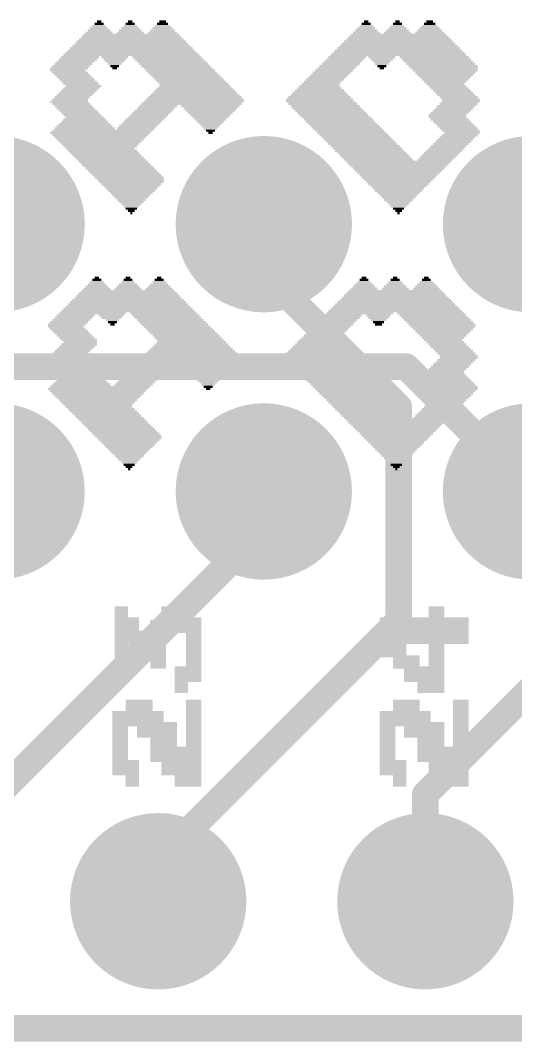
# Model space of a CAD drawing. Extents: x -8 to 72.9, y -20.5 to 38.
# Drawn here: x 23.84 to 28.54, y 20 to 29.71 of the extents above; entities that cross this region are included whole.
import ezdxf

# ---------------------------------------------------------------- set-up
doc = ezdxf.new("R2010")
doc.units = 0
for name, color, linetype in [('1', 12, 'CONTINUOUS'), ('16', 132, 'CONTINUOUS'), ('17', 110, 'CONTINUOUS'), ('203', 40, 'CONTINUOUS')]:
    doc.layers.add(name, color=color, linetype=linetype)

# ---------------------------------------------------------------- blocks, each defined once
blk = doc.blocks.new('ROUNDP')
at = {"const_width": 0.5}
blk.add_lwpolyline([(0, -0.25, 1), (0, 0.25, 1), (0, -0.25)], format="xyb", dxfattribs=at)
blk = doc.blocks.new('RECT')
blk.add_solid([(-0.5, -0.5), (0.5, -0.5), (-0.5, 0.5), (0.5, 0.5)])

msp = doc.modelspace()

# ---------------------------------------------------------------- linework, layer by layer
at = {"layer": '1', "const_width": 0.254}
for points in [[(22.86, 26.416), (27.504, 26.416)], [(27.504, 26.416), (28.69, 25.23)], [(26.15, 25.23), (26.15, 24.88)], [(26.15, 24.88), (22.606, 21.336)], [(29.972, 24.638), (27.686, 22.352)], [(27.686, 22.352), (27.686, 21.336)], [(46.3703, 20.1295), (17.9705, 20.1295)]]:
    msp.add_lwpolyline(points, dxfattribs=at)
at = {"layer": '1', "const_width": 0.127}
for points in [[(27.5489, 26.4609, 1), (27.4591, 26.3711)], [(27.504, 26.3525, 1), (27.504, 26.4795)], [(26.2135, 25.23, 1), (26.0865, 25.23)], [(26.0865, 24.88, 1), (26.2135, 24.88)], [(26.1949, 24.8351, 1), (26.1051, 24.9249)], [(27.7495, 22.352, 1), (27.6225, 22.352)], [(27.6411, 22.3969, 1), (27.7309, 22.3071)], [(27.6225, 21.336, 1), (27.7495, 21.336)]]:
    msp.add_lwpolyline(points, format="xyb", dxfattribs=at)
at = {"layer": '16', "const_width": 0.254}
for points in [[(26.15, 27.77), (26.15, 27.317)], [(26.15, 27.317), (27.432, 26.035)], [(27.432, 26.035), (27.432, 24.003)], [(27.432, 24.003), (25.146, 21.717)], [(25.146, 21.717), (25.146, 21.336)]]:
    msp.add_lwpolyline(points, dxfattribs=at)
at = {"layer": '16', "const_width": 0.127}
for points in [[(26.2135, 27.77, 1), (26.0865, 27.77)], [(26.1949, 27.3619, 1), (26.1051, 27.2721)], [(26.0865, 27.317, 1), (26.2135, 27.317)], [(27.4955, 26.035, 1), (27.3685, 26.035)], [(27.3871, 25.9901, 1), (27.4769, 26.0799)], [(27.3685, 24.003, 1), (27.4955, 24.003)], [(27.4769, 23.9581, 1), (27.3871, 24.0479)], [(25.2095, 21.717, 1), (25.0825, 21.717)], [(25.1011, 21.7619, 1), (25.1909, 21.6721)], [(25.0825, 21.336, 1), (25.2095, 21.336)]]:
    msp.add_lwpolyline(points, format="xyb", dxfattribs=at)

# ---------------------------------------------------------------- block references
at = {"layer": '17', "xscale": 1.6764, "yscale": 1.6764}
for p in [(23.61, 27.77), (23.61, 27.77), (26.15, 27.77), (26.15, 27.77), (28.69, 27.77), (28.69, 27.77), (23.61, 25.23), (23.61, 25.23), (26.15, 25.23), (26.15, 25.23), (28.69, 25.23), (28.69, 25.23)]:
    msp.add_blockref('ROUNDP', p, dxfattribs=at)
at = {"layer": '17', "xscale": 1.6764, "yscale": 1.6764, "rotation": 90}
for p in [(25.146, 21.336), (25.146, 21.336), (27.686, 21.336), (27.686, 21.336)]:
    msp.add_blockref('ROUNDP', p, dxfattribs=at)
at = {"layer": '203', "yscale": 0.0212}
for p, xscale in [((24.5841, 29.6956), 0.0423), ((24.8804, 29.6956), 0.0423), ((25.1873, 29.6956), 0.0635), ((27.124, 29.6956), 0.0423), ((27.4203, 29.6956), 0.0423), ((27.7272, 29.6956), 0.0635), ((24.5841, 29.5898), 0.254), ((24.5841, 29.611), 0.2117), ((24.5841, 29.6321), 0.1693), ((24.5841, 29.6533), 0.127), ((24.5841, 29.6745), 0.0847), ((24.8804, 29.5898), 0.254), ((24.8804, 29.611), 0.2117), ((24.8804, 29.6321), 0.1693), ((24.8804, 29.6533), 0.127), ((24.8804, 29.6745), 0.0847), ((25.1873, 29.5898), 0.2752), ((25.1873, 29.611), 0.2328), ((25.1873, 29.6321), 0.1905), ((25.1873, 29.6533), 0.1482), ((25.1873, 29.6745), 0.1058), ((27.124, 29.5898), 0.254), ((27.124, 29.611), 0.2117), ((27.124, 29.6321), 0.1693), ((27.124, 29.6533), 0.127), ((27.124, 29.6745), 0.0847), ((27.4203, 29.5898), 0.254), ((27.4203, 29.611), 0.2117), ((27.4203, 29.6321), 0.1693), ((27.4203, 29.6533), 0.127), ((27.4203, 29.6745), 0.0847), ((27.7272, 29.5898), 0.2752), ((27.7272, 29.611), 0.2328), ((27.7272, 29.6321), 0.1905), ((27.7272, 29.6533), 0.1482), ((27.7272, 29.6745), 0.1058), ((24.891, 29.5052), 1.0371), ((24.891, 29.5263), 0.9948), ((24.891, 29.5475), 0.9525), ((24.891, 29.5687), 0.9101), ((27.4309, 29.5052), 1.0371), ((27.4309, 29.5263), 0.9948), ((27.4309, 29.5475), 0.9525), ((27.4309, 29.5687), 0.9101), ((24.891, 29.3993), 1.2488), ((24.891, 29.4205), 1.2065), ((24.891, 29.4417), 1.1641), ((24.891, 29.4628), 1.1218), ((24.891, 29.484), 1.0795), ((27.4309, 29.3993), 1.2488), ((27.4309, 29.4205), 1.2065), ((27.4309, 29.4417), 1.1641), ((27.4309, 29.4628), 1.1218), ((27.4309, 29.484), 1.0795), ((24.3619, 29.3147), 0.3598), ((24.383, 29.3358), 0.3598), ((24.4042, 29.357), 0.3598), ((24.891, 29.3782), 1.2911), ((24.7323, 29.357), 0.254), ((24.7323, 29.3358), 0.2117), ((24.7323, 29.3147), 0.1693), ((25.2297, 29.357), 0.6561), ((25.2508, 29.3358), 0.6561), ((25.272, 29.3147), 0.6561), ((26.9018, 29.3147), 0.3598), ((26.9229, 29.3358), 0.3598), ((26.9441, 29.357), 0.3598), ((27.4309, 29.3782), 1.2911), ((27.2722, 29.357), 0.254), ((27.2722, 29.3358), 0.2117), ((27.2722, 29.3147), 0.1693), ((27.7696, 29.357), 0.6561), ((27.7907, 29.3358), 0.6561), ((27.8119, 29.3147), 0.6561), ((24.2878, 29.23), 0.3387), ((24.2984, 29.2512), 0.3598), ((24.3089, 29.2088), 0.3387), ((24.3195, 29.2723), 0.3598), ((24.3407, 29.2935), 0.3598), ((24.7323, 29.2935), 0.127), ((24.7323, 29.2723), 0.0847), ((24.7323, 29.2512), 0.0423), ((25.2932, 29.2935), 0.6561), ((25.3143, 29.2723), 0.6561), ((25.3355, 29.2512), 0.6561), ((25.3567, 29.23), 0.6561), ((25.3778, 29.2088), 0.6561), ((26.7959, 29.2088), 0.3598), ((26.8171, 29.23), 0.3598), ((26.8383, 29.2512), 0.3598), ((26.8594, 29.2723), 0.3598), ((26.8806, 29.2935), 0.3598), ((27.2722, 29.2935), 0.127), ((27.2722, 29.2723), 0.0847), ((27.2722, 29.2512), 0.0423), ((27.8331, 29.2935), 0.6561), ((27.8542, 29.2723), 0.6561), ((27.8648, 29.2512), 0.635), ((27.8754, 29.23), 0.6138), ((27.8754, 29.2088), 0.5715), ((24.3301, 29.1877), 0.3387), ((24.3513, 29.1665), 0.3387), ((24.3724, 29.1453), 0.3387), ((24.3936, 29.1242), 0.3387), ((24.4148, 29.103), 0.3387), ((25.399, 29.1877), 0.6561), ((25.4201, 29.1665), 0.6561), ((25.4413, 29.1453), 0.6561), ((25.4625, 29.1242), 0.6561), ((25.4836, 29.103), 0.6561), ((26.6901, 29.103), 0.3598), ((26.7113, 29.1242), 0.3598), ((26.7324, 29.1453), 0.3598), ((26.7536, 29.1665), 0.3598), ((26.7748, 29.1877), 0.3598), ((27.8754, 29.1877), 0.5291), ((27.8754, 29.1665), 0.4868), ((27.8754, 29.1453), 0.4445), ((27.8754, 29.1242), 0.4022), ((27.8754, 29.103), 0.3598), ((24.3724, 29.0183), 0.3387), ((24.3936, 29.0395), 0.3387), ((24.4148, 29.0607), 0.3387), ((24.4359, 29.0818), 0.3387), ((25.4942, 29.0183), 0.8043), ((25.4942, 29.0395), 0.762), ((25.4942, 29.0607), 0.7196), ((25.4942, 29.0818), 0.6773), ((26.6795, 29.0183), 0.508), ((26.6795, 29.0395), 0.4656), ((26.6795, 29.0607), 0.4233), ((26.6795, 29.0818), 0.381), ((27.8966, 29.0818), 0.3598), ((27.9177, 29.0607), 0.3598), ((27.9389, 29.0395), 0.3598), ((27.96, 29.0183), 0.3598), ((24.2984, 28.9337), 0.3598), ((24.3089, 28.9548), 0.3387), ((24.3195, 28.9125), 0.3598), ((24.3301, 28.976), 0.3387), ((24.3513, 28.9972), 0.3387), ((25.4625, 28.9125), 0.9525), ((25.4836, 28.9337), 0.9525), ((25.4942, 28.9548), 0.9313), ((25.4942, 28.976), 0.889), ((25.4942, 28.9972), 0.8466), ((26.6795, 28.9548), 0.635), ((26.6901, 28.9337), 0.6561), ((26.6795, 28.976), 0.5926), ((26.7113, 28.9125), 0.6561), ((26.6795, 28.9972), 0.5503), ((27.9812, 28.9972), 0.3598), ((28.0024, 28.976), 0.3598), ((28.0024, 28.9125), 0.3598), ((28.0235, 28.9548), 0.3598), ((28.0235, 28.9337), 0.3598), ((24.3407, 28.8913), 0.3598), ((24.3619, 28.8702), 0.3598), ((24.383, 28.849), 0.3598), ((24.4042, 28.8278), 0.3598), ((25.0815, 28.8278), 0.3598), ((25.1027, 28.849), 0.3598), ((25.1238, 28.8702), 0.3598), ((25.145, 28.8913), 0.3598), ((25.6424, 28.8913), 0.5503), ((25.6424, 28.8702), 0.508), ((25.6424, 28.849), 0.4656), ((25.6424, 28.8278), 0.4233), ((26.7324, 28.8913), 0.6561), ((26.7536, 28.8702), 0.6561), ((26.7748, 28.849), 0.6561), ((26.7959, 28.8278), 0.6561), ((27.9177, 28.8278), 0.3598), ((27.9389, 28.849), 0.3598), ((27.96, 28.8702), 0.3598), ((27.9812, 28.8913), 0.3598), ((24.4465, 28.722), 0.4868), ((24.4465, 28.7432), 0.4445), ((24.4465, 28.7643), 0.4022), ((24.4254, 28.8067), 0.3598), ((24.4465, 28.7855), 0.3598), ((24.9757, 28.722), 0.3598), ((24.9968, 28.7432), 0.3598), ((25.018, 28.7643), 0.3598), ((25.0392, 28.7855), 0.3598), ((25.0603, 28.8067), 0.3598), ((25.6424, 28.8067), 0.381), ((25.6424, 28.7855), 0.3387), ((25.6424, 28.7643), 0.2963), ((25.6424, 28.7432), 0.254), ((25.6424, 28.722), 0.2117), ((26.8171, 28.8067), 0.6561), ((26.8383, 28.7855), 0.6561), ((26.8594, 28.7643), 0.6561), ((26.8806, 28.7432), 0.6561), ((26.9018, 28.722), 0.6561), ((27.8966, 28.8067), 0.3598), ((27.8966, 28.7855), 0.3598), ((27.9177, 28.7643), 0.3598), ((27.9389, 28.7432), 0.3598), ((27.96, 28.722), 0.3598), ((24.5947, 28.6374), 0.9525), ((24.6158, 28.6585), 0.9525), ((24.5947, 28.6162), 0.9101), ((24.4465, 28.6797), 0.5715), ((24.4465, 28.7009), 0.5291), ((24.9333, 28.6797), 0.3598), ((24.9545, 28.7009), 0.3598), ((25.6424, 28.7009), 0.1693), ((25.6424, 28.6797), 0.127), ((25.6424, 28.6585), 0.0847), ((25.6424, 28.6374), 0.0423), ((26.9229, 28.7009), 0.6561), ((26.9441, 28.6797), 0.6561), ((26.9653, 28.6585), 0.6561), ((26.9864, 28.6374), 0.6561), ((27.0076, 28.6162), 0.6561), ((27.9812, 28.7009), 0.3598), ((28.0024, 28.6797), 0.3598), ((28.0235, 28.6585), 0.3598), ((28.013, 28.6162), 0.3387), ((28.0341, 28.6374), 0.3387), ((24.5947, 28.595), 0.8678), ((24.5947, 28.5739), 0.8255), ((24.5947, 28.5527), 0.7831), ((24.5947, 28.5315), 0.7408), ((27.0288, 28.595), 0.6561), ((27.0499, 28.5739), 0.6561), ((27.0711, 28.5527), 0.6561), ((27.0922, 28.5315), 0.6561), ((27.9283, 28.5315), 0.3387), ((27.9495, 28.5527), 0.3387), ((27.9706, 28.5739), 0.3387), ((27.9918, 28.595), 0.3387), ((24.5947, 28.5104), 0.6985), ((24.5947, 28.4892), 0.6561), ((24.6159, 28.468), 0.6561), ((24.637, 28.4469), 0.6561), ((24.6582, 28.4257), 0.6561), ((27.1134, 28.5104), 0.6561), ((27.1346, 28.4892), 0.6561), ((27.1557, 28.468), 0.6561), ((27.1769, 28.4469), 0.6561), ((27.1981, 28.4257), 0.6561), ((27.8225, 28.4257), 0.3387), ((27.8436, 28.4469), 0.3387), ((27.8648, 28.468), 0.3387), ((27.886, 28.4892), 0.3387), ((27.9071, 28.5104), 0.3387), ((24.6793, 28.4045), 0.6561), ((24.7005, 28.3834), 0.6561), ((24.7217, 28.3622), 0.6561), ((24.7428, 28.341), 0.6561), ((27.2192, 28.4045), 0.6561), ((27.2404, 28.3834), 0.6561), ((27.4309, 28.3622), 0.9948), ((27.4309, 28.341), 0.9525), ((27.7801, 28.3834), 0.3387), ((27.8013, 28.4045), 0.3387), ((24.764, 28.3199), 0.6561), ((24.7852, 28.2987), 0.6561), ((24.8063, 28.2775), 0.6561), ((24.8275, 28.2564), 0.6561), ((24.8487, 28.2352), 0.6561), ((27.4309, 28.3199), 0.9101), ((27.4309, 28.2987), 0.8678), ((27.4309, 28.2775), 0.8255), ((27.4309, 28.2564), 0.7831), ((27.4309, 28.2352), 0.7408), ((24.8698, 28.214), 0.6561), ((24.8804, 28.1929), 0.635), ((24.891, 28.1717), 0.6138), ((24.891, 28.1505), 0.5715), ((27.4309, 28.214), 0.6985), ((27.4309, 28.1929), 0.6561), ((27.4309, 28.1717), 0.6138), ((27.4309, 28.1505), 0.5715), ((24.891, 28.1294), 0.5291), ((24.891, 28.1082), 0.4868), ((24.891, 28.087), 0.4445), ((24.891, 28.0659), 0.4022), ((24.891, 28.0447), 0.3598), ((27.4309, 28.1294), 0.5292), ((27.4309, 28.1082), 0.4868), ((27.4309, 28.087), 0.4445), ((27.4309, 28.0659), 0.4022), ((27.4309, 28.0447), 0.3598), ((24.891, 28.0235), 0.3175), ((24.891, 28.0024), 0.2752), ((24.891, 27.9812), 0.2328), ((24.891, 27.96), 0.1905), ((24.891, 27.9389), 0.1482), ((27.4309, 28.0235), 0.3175), ((27.4309, 28.0024), 0.2752), ((27.4309, 27.9812), 0.2328), ((27.4309, 27.96), 0.1905), ((27.4309, 27.9389), 0.1482), ((24.891, 27.9177), 0.1058), ((24.891, 27.8966), 0.0635), ((24.891, 27.8754), 0.0212), ((27.4309, 27.9177), 0.1058), ((27.4309, 27.8966), 0.0635), ((27.4309, 27.8754), 0.0212), ((24.5629, 27.2616), 0.0423), ((24.8593, 27.2616), 0.0423), ((25.1556, 27.2616), 0.0423), ((27.1028, 27.2616), 0.0423), ((27.3992, 27.2616), 0.0423), ((27.6955, 27.2616), 0.0423), ((24.5629, 27.1769), 0.2117), ((24.5629, 27.1981), 0.1693), ((24.5629, 27.2192), 0.127), ((24.5629, 27.2404), 0.0847), ((24.8593, 27.1769), 0.2117), ((24.8593, 27.1981), 0.1693), ((24.8593, 27.2192), 0.127), ((24.8593, 27.2404), 0.0847), ((25.1556, 27.1769), 0.2117), ((25.1556, 27.1981), 0.1693), ((25.1556, 27.2192), 0.127), ((25.1556, 27.2404), 0.0847), ((27.1028, 27.1769), 0.2117), ((27.1028, 27.1981), 0.1693), ((27.1028, 27.2192), 0.127), ((27.1028, 27.2404), 0.0847), ((27.3992, 27.1769), 0.2117), ((27.3992, 27.1981), 0.1693), ((27.3992, 27.2192), 0.127), ((27.3992, 27.2404), 0.0847), ((27.6955, 27.1769), 0.2117), ((27.6955, 27.1981), 0.1693), ((27.6955, 27.2192), 0.127), ((27.6955, 27.2404), 0.0847), ((24.8593, 27.0711), 1.016), ((24.8593, 27.0922), 0.9736), ((24.8593, 27.1134), 0.9313), ((24.8593, 27.1346), 0.889), ((24.5629, 27.1557), 0.254), ((24.8593, 27.1557), 0.254), ((25.1556, 27.1557), 0.254), ((27.3992, 27.0711), 1.016), ((27.3992, 27.0922), 0.9736), ((27.3992, 27.1134), 0.9313), ((27.3992, 27.1346), 0.889), ((27.1028, 27.1557), 0.254), ((27.3992, 27.1557), 0.254), ((27.6955, 27.1557), 0.254), ((24.8593, 26.9864), 1.1853), ((24.8593, 27.0076), 1.143), ((24.8593, 27.0288), 1.1006), ((24.8593, 27.0499), 1.0583), ((27.3992, 26.9864), 1.1853), ((27.3992, 27.0076), 1.143), ((27.3992, 27.0288), 1.1006), ((27.3992, 27.0499), 1.0583), ((24.3407, 26.8806), 0.3598), ((24.3619, 26.9018), 0.3598), ((24.5206, 26.9229), 0.635), ((24.8593, 26.9441), 1.27), ((24.8593, 26.9653), 1.2276), ((24.7005, 26.9018), 0.2328), ((24.7005, 26.8806), 0.1905), ((25.1979, 26.9229), 0.635), ((25.2191, 26.9018), 0.635), ((25.2402, 26.8806), 0.635), ((26.8806, 26.8806), 0.3598), ((26.9018, 26.9018), 0.3598), ((27.0605, 26.9229), 0.635), ((27.3992, 26.9441), 1.27), ((27.3992, 26.9653), 1.2276), ((27.2404, 26.9018), 0.2328), ((27.2404, 26.8806), 0.1905), ((27.7378, 26.9229), 0.635), ((27.759, 26.9018), 0.635), ((27.7801, 26.8806), 0.635), ((24.2666, 26.7959), 0.3387), ((24.2772, 26.8171), 0.3598), ((24.2878, 26.7748), 0.3387), ((24.2984, 26.8383), 0.3598), ((24.3195, 26.8594), 0.3598), ((24.7111, 26.8594), 0.127), ((24.7111, 26.8383), 0.0847), ((24.7111, 26.8171), 0.0423), ((25.2614, 26.8594), 0.635), ((25.2826, 26.8383), 0.635), ((25.3037, 26.8171), 0.635), ((25.3249, 26.7959), 0.635), ((25.3461, 26.7748), 0.635), ((26.7748, 26.7748), 0.3598), ((26.7959, 26.7959), 0.3598), ((26.8171, 26.8171), 0.3598), ((26.8383, 26.8383), 0.3598), ((26.8594, 26.8594), 0.3598), ((27.2404, 26.8594), 0.1482), ((27.2404, 26.8383), 0.1058), ((27.2404, 26.8171), 0.0635), ((27.8013, 26.8594), 0.635), ((27.8225, 26.8383), 0.635), ((27.8436, 26.8171), 0.635), ((27.8542, 26.7959), 0.6138), ((27.8542, 26.7748), 0.5715), ((24.3089, 26.7536), 0.3387), ((24.3301, 26.7324), 0.3387), ((24.3513, 26.7113), 0.3387), ((24.3724, 26.6901), 0.3387), ((25.3672, 26.7536), 0.635), ((25.3884, 26.7324), 0.635), ((25.4096, 26.7113), 0.635), ((25.4307, 26.6901), 0.635), ((26.6901, 26.6901), 0.3598), ((26.7113, 26.7113), 0.3598), ((26.7324, 26.7324), 0.3598), ((26.7536, 26.7536), 0.3598), ((27.8542, 26.7536), 0.5291), ((27.8542, 26.7324), 0.4868), ((27.8542, 26.7113), 0.4445), ((27.8542, 26.6901), 0.4022), ((24.3513, 26.5843), 0.3387), ((24.3724, 26.6054), 0.3387), ((24.3936, 26.6689), 0.3387), ((24.3936, 26.6266), 0.3387), ((24.4042, 26.6478), 0.3175), ((25.4625, 26.5843), 0.7831), ((25.4625, 26.6054), 0.7408), ((25.4625, 26.6266), 0.6985), ((25.4519, 26.6689), 0.635), ((25.4625, 26.6478), 0.6561), ((26.6478, 26.5843), 0.4868), ((26.6478, 26.6054), 0.4445), ((26.6478, 26.6266), 0.4022), ((26.6478, 26.6478), 0.3598), ((26.6689, 26.6689), 0.3598), ((27.8542, 26.6689), 0.3598), ((27.8754, 26.6478), 0.3598), ((27.8966, 26.6266), 0.3598), ((27.9177, 26.6054), 0.3598), ((27.9389, 26.5843), 0.3598), ((24.2666, 26.4996), 0.3387), ((24.2878, 26.5208), 0.3387), ((24.3089, 26.5419), 0.3387), ((24.3301, 26.5631), 0.3387), ((25.4625, 26.4996), 0.9525), ((25.4625, 26.5208), 0.9101), ((25.4625, 26.5419), 0.8678), ((25.4625, 26.5631), 0.8255), ((26.6478, 26.5208), 0.6138), ((26.6584, 26.4996), 0.635), ((26.6478, 26.5419), 0.5715), ((26.6478, 26.5631), 0.5291), ((27.96, 26.5631), 0.3598), ((27.9812, 26.5419), 0.3598), ((28.0024, 26.5208), 0.3598), ((28.0024, 26.4996), 0.3598), ((24.2772, 26.4784), 0.3598), ((24.2984, 26.4573), 0.3598), ((24.3195, 26.4361), 0.3598), ((24.3407, 26.4149), 0.3598), ((24.3619, 26.3938), 0.3598), ((25.0603, 26.3938), 0.3598), ((25.0815, 26.4149), 0.3598), ((25.1027, 26.4361), 0.3598), ((25.1238, 26.4573), 0.3598), ((25.4413, 26.4784), 0.9525), ((25.6212, 26.4573), 0.5503), ((25.6212, 26.4361), 0.508), ((25.6212, 26.4149), 0.4656), ((25.6212, 26.3938), 0.4233), ((26.6795, 26.4784), 0.635), ((26.7007, 26.4573), 0.635), ((26.7218, 26.4361), 0.635), ((26.743, 26.4149), 0.635), ((26.7642, 26.3938), 0.635), ((27.8966, 26.3938), 0.3598), ((27.9177, 26.4149), 0.3598), ((27.9389, 26.4361), 0.3598), ((27.96, 26.4573), 0.3598), ((27.9812, 26.4784), 0.3598), ((24.4148, 26.2879), 0.4657), ((24.383, 26.3726), 0.3598), ((24.4148, 26.3091), 0.4233), ((24.4042, 26.3514), 0.3598), ((24.4148, 26.3303), 0.381), ((24.9545, 26.2879), 0.3598), ((24.9757, 26.3091), 0.3598), ((24.9968, 26.3303), 0.3598), ((25.018, 26.3514), 0.3598), ((25.0392, 26.3726), 0.3598), ((25.6212, 26.3726), 0.381), ((25.6212, 26.3514), 0.3387), ((25.6212, 26.3303), 0.2963), ((25.6212, 26.3091), 0.254), ((25.6212, 26.2879), 0.2117), ((26.7853, 26.3726), 0.635), ((26.8065, 26.3514), 0.635), ((26.8277, 26.3303), 0.635), ((26.8488, 26.3091), 0.635), ((26.87, 26.2879), 0.635), ((27.8754, 26.3726), 0.3598), ((27.8754, 26.3514), 0.3598), ((27.8966, 26.3303), 0.3598), ((27.9177, 26.3091), 0.3598), ((27.9389, 26.2879), 0.3598), ((24.5735, 26.2033), 0.9525), ((24.5947, 26.2245), 0.9525), ((24.4148, 26.2456), 0.5503), ((24.4148, 26.2668), 0.508), ((24.9122, 26.2456), 0.3598), ((24.9333, 26.2668), 0.3598), ((25.6212, 26.2668), 0.1693), ((25.6212, 26.2456), 0.127), ((25.6212, 26.2245), 0.0847), ((25.6212, 26.2033), 0.0423), ((26.8912, 26.2668), 0.635), ((26.9123, 26.2456), 0.635), ((26.9335, 26.2245), 0.635), ((26.9547, 26.2033), 0.635), ((27.96, 26.2668), 0.3598), ((27.9812, 26.2456), 0.3598), ((28.0024, 26.2245), 0.3598), ((28.013, 26.2033), 0.3387), ((24.5735, 26.1821), 0.9101), ((24.5735, 26.161), 0.8678), ((24.5735, 26.1398), 0.8255), ((24.5735, 26.1186), 0.7831), ((24.5735, 26.0975), 0.7408), ((26.9758, 26.1821), 0.635), ((26.997, 26.161), 0.635), ((27.0182, 26.1398), 0.635), ((27.0393, 26.1186), 0.635), ((27.0605, 26.0975), 0.635), ((27.9071, 26.0975), 0.3387), ((27.9283, 26.1186), 0.3387), ((27.9495, 26.1398), 0.3387), ((27.9706, 26.161), 0.3387), ((27.9918, 26.1821), 0.3387), ((24.5735, 26.0763), 0.6985), ((24.5735, 26.0551), 0.6561), ((24.5841, 26.034), 0.635), ((24.6053, 26.0128), 0.635), ((27.0817, 26.0763), 0.635), ((27.1028, 26.0551), 0.635), ((27.124, 26.034), 0.635), ((27.1452, 26.0128), 0.635), ((27.8225, 26.0128), 0.3387), ((27.8436, 26.034), 0.3387), ((27.8648, 26.0551), 0.3387), ((27.886, 26.0763), 0.3387), ((24.6264, 25.9916), 0.635), ((24.6476, 25.9705), 0.635), ((24.6688, 25.9493), 0.635), ((24.6899, 25.9281), 0.635), ((24.7111, 25.907), 0.635), ((27.1663, 25.9916), 0.635), ((27.1875, 25.9705), 0.635), ((27.2087, 25.9493), 0.635), ((27.2298, 25.9281), 0.635), ((27.4097, 25.907), 0.9525), ((27.7378, 25.9281), 0.3387), ((27.759, 25.9493), 0.3387), ((27.7801, 25.9705), 0.3387), ((27.8013, 25.9916), 0.3387), ((24.7323, 25.8858), 0.635), ((24.7534, 25.8646), 0.635), ((24.7746, 25.8435), 0.635), ((24.7958, 25.8223), 0.635), ((27.4097, 25.8858), 0.9101), ((27.4097, 25.8646), 0.8678), ((27.4097, 25.8435), 0.8255), ((27.4097, 25.8223), 0.7831), ((24.8169, 25.8011), 0.635), ((24.8381, 25.78), 0.635), ((24.8593, 25.7588), 0.635), ((24.8698, 25.7376), 0.6138), ((24.8698, 25.7165), 0.5715), ((27.4097, 25.8011), 0.7408), ((27.4097, 25.78), 0.6985), ((27.4097, 25.7588), 0.6561), ((27.4097, 25.7376), 0.6138), ((27.4097, 25.7165), 0.5715), ((24.8698, 25.6953), 0.5291), ((24.8698, 25.6741), 0.4868), ((24.8698, 25.653), 0.4445), ((24.8698, 25.6318), 0.4022), ((24.8698, 25.6106), 0.3598), ((27.4097, 25.6953), 0.5291), ((27.4097, 25.6741), 0.4868), ((27.4097, 25.653), 0.4445), ((27.4097, 25.6318), 0.4022), ((27.4097, 25.6106), 0.3598), ((24.8698, 25.5895), 0.3175), ((24.8698, 25.5683), 0.2752), ((24.8698, 25.5471), 0.2328), ((24.8698, 25.526), 0.1905), ((27.4097, 25.5895), 0.3175), ((27.4097, 25.5683), 0.2752), ((27.4097, 25.5471), 0.2328), ((27.4097, 25.526), 0.1905), ((24.8698, 25.5048), 0.1482), ((24.8698, 25.4836), 0.1058), ((24.8698, 25.4625), 0.0635), ((24.8698, 25.4413), 0.0212), ((27.4097, 25.5048), 0.1482), ((27.4097, 25.4836), 0.1058), ((27.4097, 25.4625), 0.0635), ((27.4097, 25.4413), 0.0212), ((24.7958, 24.129), 0.127), ((24.7958, 24.1079), 0.127), ((24.7958, 24.0867), 0.127), ((24.7958, 24.0655), 0.127), ((25.3037, 24.129), 0.254), ((25.3037, 24.1079), 0.254), ((25.3037, 24.0867), 0.254), ((25.3037, 24.0655), 0.254), ((27.7907, 24.129), 0.1482), ((27.7907, 24.1079), 0.1482), ((27.7907, 24.0867), 0.1482), ((27.7907, 24.0655), 0.1482), ((24.7958, 24.0444), 0.127), ((24.8487, 24.0232), 0.2328), ((24.8487, 24.002), 0.2328), ((24.8487, 23.9809), 0.2328), ((24.8487, 23.9597), 0.2328), ((25.3143, 24.002), 0.4868), ((25.3143, 23.9809), 0.4868), ((25.3143, 23.9597), 0.4868), ((25.3037, 24.0444), 0.254), ((25.3672, 24.0232), 0.381), ((27.6743, 24.0232), 0.8466), ((27.6743, 24.002), 0.8466), ((27.6743, 23.9809), 0.8466), ((27.6743, 23.9597), 0.8466), ((27.7907, 24.0444), 0.1482), ((24.8487, 23.9385), 0.2328), ((24.8487, 23.9174), 0.2328), ((25.145, 23.8962), 0.8255), ((24.9757, 23.875), 0.4868), ((25.3143, 23.9385), 0.4868), ((25.3143, 23.9174), 0.4868), ((25.4836, 23.875), 0.1482), ((27.6743, 23.9385), 0.8466), ((27.6743, 23.9174), 0.8466), ((27.6743, 23.8962), 0.8466), ((27.6743, 23.875), 0.8466), ((24.9757, 23.8539), 0.4868), ((24.9757, 23.8327), 0.4868), ((24.9757, 23.8115), 0.4868), ((24.9757, 23.7904), 0.4868), ((24.7958, 23.7692), 0.127), ((25.0815, 23.7692), 0.2752), ((25.4836, 23.8539), 0.1482), ((25.4836, 23.8327), 0.1482), ((25.4836, 23.8115), 0.1482), ((25.4836, 23.7904), 0.1482), ((25.4836, 23.7692), 0.1482), ((27.6743, 23.8539), 0.8466), ((27.6743, 23.8327), 0.8466), ((27.6743, 23.8115), 0.8466), ((27.6743, 23.7904), 0.8466), ((27.378, 23.7692), 0.254), ((27.7907, 23.7692), 0.1482), ((24.7958, 23.7481), 0.127), ((24.7958, 23.7269), 0.127), ((24.7958, 23.7057), 0.127), ((24.7958, 23.6846), 0.127), ((25.0815, 23.7481), 0.2752), ((25.0815, 23.7269), 0.2752), ((25.0815, 23.7057), 0.2752), ((25.0815, 23.6846), 0.2752), ((25.4836, 23.7481), 0.1482), ((25.4836, 23.7269), 0.1482), ((25.4836, 23.7057), 0.1482), ((25.4836, 23.6846), 0.1482), ((27.378, 23.7481), 0.254), ((27.378, 23.7269), 0.254), ((27.378, 23.7057), 0.254), ((27.378, 23.6846), 0.254), ((27.7907, 23.7481), 0.1482), ((27.7907, 23.7269), 0.1482), ((27.7907, 23.7057), 0.1482), ((27.7907, 23.6846), 0.1482), ((24.7958, 23.6634), 0.127), ((24.7958, 23.6422), 0.127), ((24.7958, 23.6211), 0.127), ((24.7958, 23.5999), 0.127), ((24.7958, 23.5787), 0.127), ((25.0815, 23.6634), 0.2752), ((25.145, 23.6422), 0.1482), ((25.145, 23.6211), 0.1482), ((25.145, 23.5999), 0.1482), ((25.145, 23.5787), 0.1482), ((25.4836, 23.6634), 0.1482), ((25.4836, 23.6422), 0.1482), ((25.4836, 23.6211), 0.1482), ((25.4836, 23.5999), 0.1482), ((25.4836, 23.5787), 0.1482), ((27.4415, 23.6634), 0.381), ((27.505, 23.6422), 0.254), ((27.505, 23.6211), 0.254), ((27.505, 23.5999), 0.254), ((27.505, 23.5787), 0.254), ((27.7907, 23.6634), 0.1482), ((27.7907, 23.6422), 0.1482), ((27.7907, 23.6211), 0.1482), ((27.7907, 23.5999), 0.1482), ((27.7907, 23.5787), 0.1482), ((24.7958, 23.5576), 0.127), ((24.7958, 23.5364), 0.127), ((24.7958, 23.5152), 0.127), ((24.7958, 23.4941), 0.127), ((24.7958, 23.4729), 0.127), ((25.145, 23.5576), 0.1482), ((25.4307, 23.5576), 0.254), ((25.4307, 23.5364), 0.254), ((25.4307, 23.5152), 0.254), ((25.4307, 23.4941), 0.254), ((25.4307, 23.4729), 0.254), ((27.6214, 23.5576), 0.4868), ((27.6743, 23.5364), 0.381), ((27.6743, 23.5152), 0.381), ((27.6743, 23.4941), 0.381), ((27.6743, 23.4729), 0.381), ((24.7958, 23.4517), 0.127), ((24.7958, 23.4306), 0.127), ((25.4307, 23.4517), 0.254), ((25.4307, 23.4306), 0.254), ((25.3672, 23.4094), 0.127), ((25.3672, 23.3882), 0.127), ((27.6743, 23.4517), 0.381), ((27.6743, 23.4306), 0.381), ((27.7378, 23.4094), 0.254), ((27.7378, 23.3882), 0.254), ((25.3672, 23.3671), 0.127), ((25.3672, 23.3459), 0.127), ((25.3672, 23.3247), 0.127), ((27.7378, 23.3671), 0.254), ((27.7378, 23.3459), 0.254), ((27.7378, 23.3247), 0.254), ((24.9651, 23.2401), 0.254), ((24.9651, 23.2189), 0.254), ((24.9651, 23.1977), 0.254), ((25.4836, 23.2401), 0.1482), ((25.4836, 23.2189), 0.1482), ((25.4836, 23.1977), 0.1482), ((27.505, 23.2401), 0.254), ((27.505, 23.2189), 0.254), ((27.505, 23.1977), 0.254), ((28.0235, 23.2401), 0.1482), ((28.0235, 23.2189), 0.1482), ((28.0235, 23.1977), 0.1482), ((24.9545, 23.1342), 0.4868), ((24.9545, 23.1131), 0.4868), ((24.9545, 23.0919), 0.4868), ((24.9651, 23.1766), 0.254), ((24.9651, 23.1554), 0.254), ((25.4836, 23.1766), 0.1482), ((25.4836, 23.1554), 0.1482), ((25.4836, 23.1342), 0.1482), ((25.4836, 23.1131), 0.1482), ((25.4836, 23.0919), 0.1482), ((27.4944, 23.1342), 0.4868), ((27.4944, 23.1131), 0.4868), ((27.4944, 23.0919), 0.4868), ((27.505, 23.1766), 0.254), ((27.505, 23.1554), 0.254), ((28.0235, 23.1766), 0.1482), ((28.0235, 23.1554), 0.1482), ((28.0235, 23.1342), 0.1482), ((28.0235, 23.1131), 0.1482), ((28.0235, 23.0919), 0.1482), ((24.9545, 23.0707), 0.4868), ((24.9545, 23.0496), 0.4868), ((25.018, 23.0284), 0.6138), ((25.018, 23.0072), 0.6138), ((25.4836, 23.0707), 0.1482), ((25.4836, 23.0496), 0.1482), ((25.4836, 23.0284), 0.1482), ((25.4836, 23.0072), 0.1482), ((27.4944, 23.0707), 0.4868), ((27.4944, 23.0496), 0.4868), ((27.5579, 23.0284), 0.6138), ((27.5579, 23.0072), 0.6138), ((28.0235, 23.0707), 0.1482), ((28.0235, 23.0496), 0.1482), ((28.0235, 23.0284), 0.1482), ((28.0235, 23.0072), 0.1482), ((24.7852, 22.9861), 0.1482), ((24.7852, 22.9649), 0.1482), ((24.7852, 22.9437), 0.1482), ((24.7852, 22.9226), 0.1482), ((24.7852, 22.9014), 0.1482), ((25.1344, 22.9861), 0.381), ((25.1344, 22.9649), 0.381), ((25.1344, 22.9437), 0.381), ((25.1344, 22.9226), 0.381), ((25.1344, 22.9014), 0.381), ((25.4836, 22.9861), 0.1482), ((25.4836, 22.9649), 0.1482), ((25.4836, 22.9437), 0.1482), ((25.4836, 22.9226), 0.1482), ((25.4836, 22.9014), 0.1482), ((27.3251, 22.9861), 0.1482), ((27.3251, 22.9649), 0.1482), ((27.3251, 22.9437), 0.1482), ((27.3251, 22.9226), 0.1482), ((27.3251, 22.9014), 0.1482), ((27.6743, 22.9861), 0.381), ((27.6743, 22.9649), 0.381), ((27.6743, 22.9437), 0.381), ((27.6743, 22.9226), 0.381), ((27.6743, 22.9014), 0.381), ((28.0235, 22.9861), 0.1482), ((28.0235, 22.9649), 0.1482), ((28.0235, 22.9437), 0.1482), ((28.0235, 22.9226), 0.1482), ((28.0235, 22.9014), 0.1482), ((24.7852, 22.8803), 0.1482), ((24.7852, 22.8591), 0.1482), ((24.7852, 22.8379), 0.1482), ((24.7852, 22.8168), 0.1482), ((24.7852, 22.7956), 0.1482), ((25.1979, 22.8803), 0.254), ((25.1979, 22.8591), 0.254), ((25.1979, 22.8379), 0.254), ((25.1979, 22.8168), 0.254), ((25.3143, 22.7956), 0.4868), ((25.4836, 22.8803), 0.1482), ((25.4836, 22.8591), 0.1482), ((25.4836, 22.8379), 0.1482), ((25.4836, 22.8168), 0.1482), ((27.3251, 22.8803), 0.1482), ((27.3251, 22.8591), 0.1482), ((27.3251, 22.8379), 0.1482), ((27.3251, 22.8168), 0.1482), ((27.3251, 22.7956), 0.1482), ((27.7378, 22.8803), 0.254), ((27.7378, 22.8591), 0.254), ((27.7378, 22.8379), 0.254), ((27.7378, 22.8168), 0.254), ((27.8542, 22.7956), 0.4868), ((28.0235, 22.8803), 0.1482), ((28.0235, 22.8591), 0.1482), ((28.0235, 22.8379), 0.1482), ((28.0235, 22.8168), 0.1482), ((24.7852, 22.7744), 0.1482), ((24.7852, 22.7533), 0.1482), ((24.7852, 22.7321), 0.1482), ((24.7852, 22.7109), 0.1482), ((25.3143, 22.7744), 0.4868), ((25.3143, 22.7533), 0.4868), ((25.3143, 22.7321), 0.4868), ((25.3143, 22.7109), 0.4868), ((27.3251, 22.7744), 0.1482), ((27.3251, 22.7533), 0.1482), ((27.3251, 22.7321), 0.1482), ((27.3251, 22.7109), 0.1482), ((27.8542, 22.7744), 0.4868), ((27.8542, 22.7533), 0.4868), ((27.8542, 22.7321), 0.4868), ((27.8542, 22.7109), 0.4868), ((24.7852, 22.6898), 0.1482), ((24.8381, 22.6686), 0.254), ((24.8381, 22.6474), 0.254), ((24.8381, 22.6263), 0.254), ((24.8381, 22.6051), 0.254), ((25.3143, 22.6898), 0.4868), ((25.3143, 22.6686), 0.4868), ((25.3672, 22.6474), 0.381), ((25.3672, 22.6263), 0.381), ((25.3672, 22.6051), 0.381), ((27.3251, 22.6898), 0.1482), ((27.378, 22.6686), 0.254), ((27.378, 22.6474), 0.254), ((27.378, 22.6263), 0.254), ((27.378, 22.6051), 0.254), ((27.8542, 22.6898), 0.4868), ((27.8542, 22.6686), 0.4868), ((27.9071, 22.6474), 0.381), ((27.9071, 22.6263), 0.381), ((27.9071, 22.6051), 0.381), ((24.8381, 22.5839), 0.254), ((24.8381, 22.5628), 0.254), ((24.8381, 22.5416), 0.254), ((24.9016, 22.5204), 0.127), ((25.3672, 22.5839), 0.381), ((25.3672, 22.5628), 0.381), ((25.3672, 22.5416), 0.381), ((25.4307, 22.5204), 0.254), ((27.378, 22.5839), 0.254), ((27.378, 22.5628), 0.254), ((27.378, 22.5416), 0.254), ((27.4415, 22.5204), 0.127), ((27.9071, 22.5839), 0.381), ((27.9071, 22.5628), 0.381), ((27.9071, 22.5416), 0.381), ((27.9706, 22.5204), 0.254), ((24.9016, 22.4993), 0.127), ((24.9016, 22.4781), 0.127), ((24.9016, 22.4569), 0.127), ((24.9016, 22.4358), 0.127), ((25.4307, 22.4993), 0.254), ((25.4307, 22.4781), 0.254), ((25.4307, 22.4569), 0.254), ((25.4307, 22.4358), 0.254), ((27.4415, 22.4993), 0.127), ((27.4415, 22.4781), 0.127), ((27.4415, 22.4569), 0.127), ((27.4415, 22.4358), 0.127), ((27.9706, 22.4993), 0.254), ((27.9706, 22.4781), 0.254), ((27.9706, 22.4569), 0.254), ((27.9706, 22.4358), 0.254)]:
    msp.add_blockref('RECT', p, dxfattribs=dict(at, xscale=xscale))

doc.saveas('drawing.dxf')
